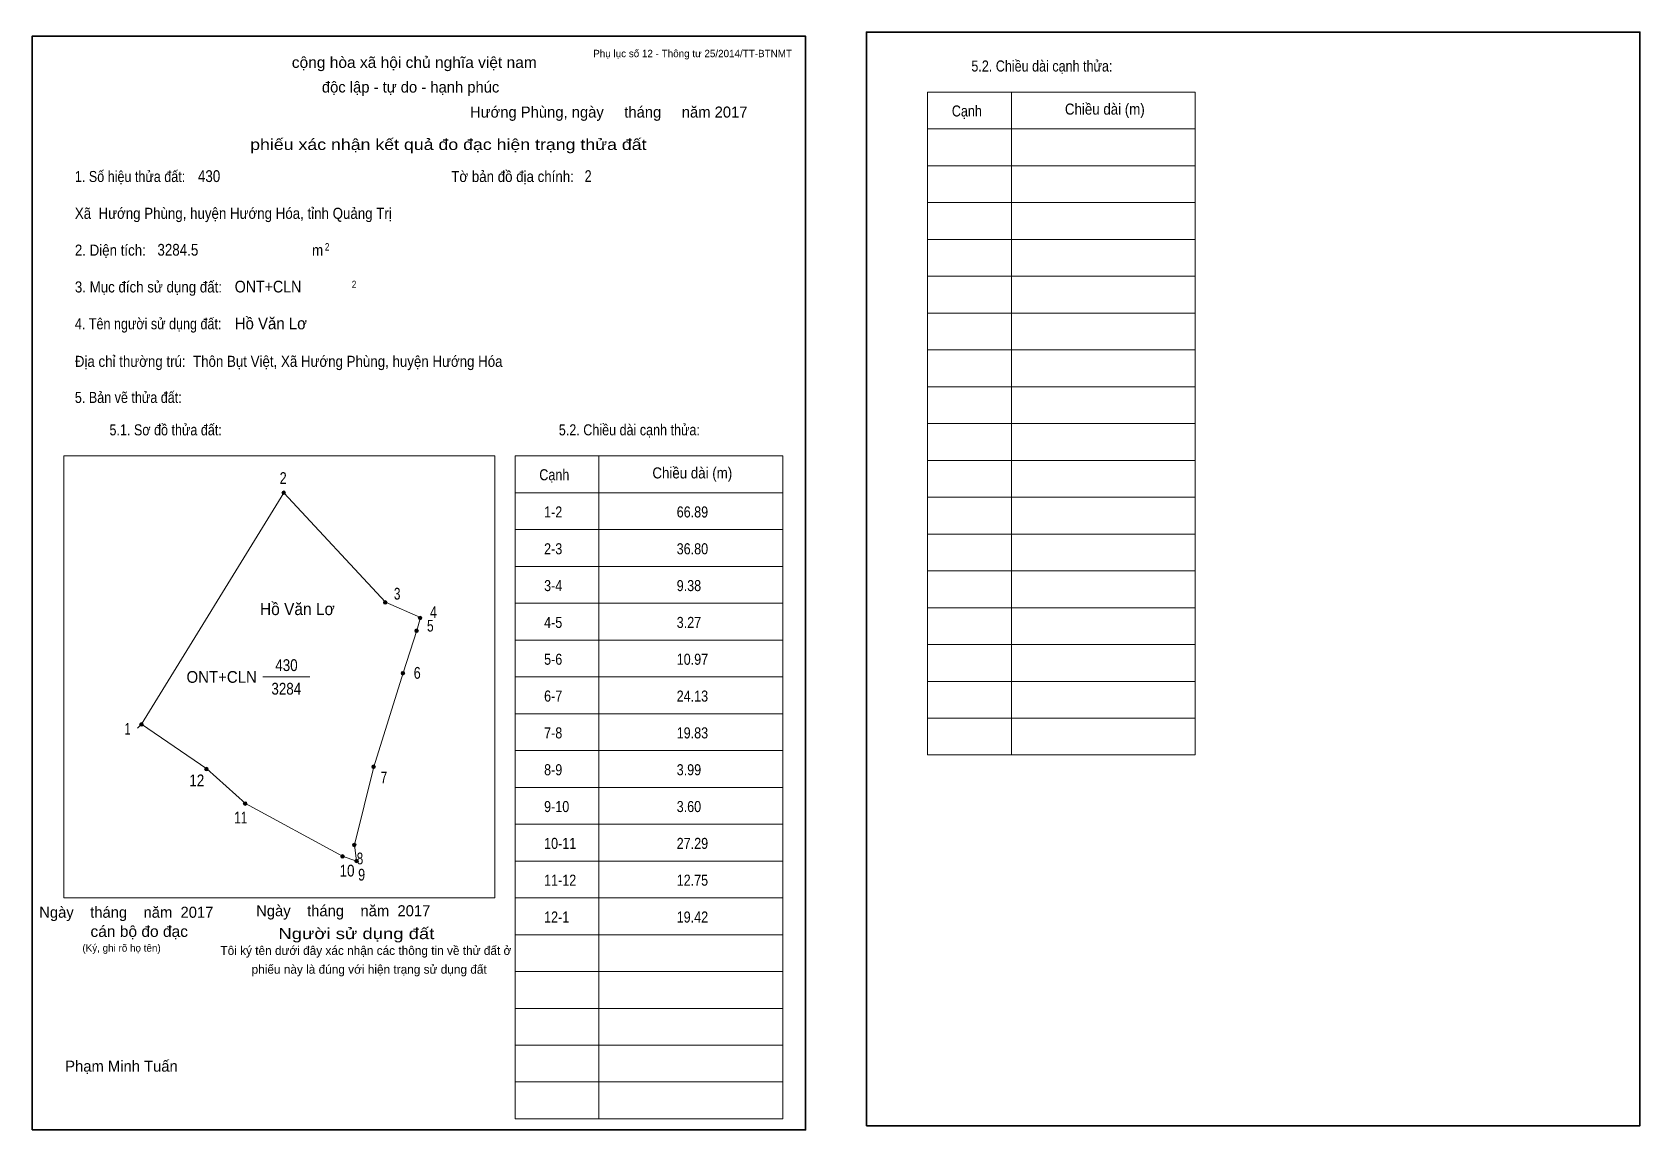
# Model space of a CAD drawing. Header units: centimetres. Extents: x 0 to 43.6, y 0 to 29.8.
import ezdxf
from ezdxf.enums import TextEntityAlignment as Align

# ---------------------------------------------------------------- set-up
doc = ezdxf.new("R2010")
doc.units = ezdxf.units.CM
doc.header["$LTSCALE"] = 0.12
for name, color, linetype in [('30', 7, 'Continuous'), ('34', 7, 'Continuous'), ('62', 7, 'Continuous')]:
    doc.layers.add(name, color=color, linetype=linetype)
for name, color, linetype, lineweight in [('32', 7, 'Continuous', 13), ('33', 7, 'Continuous', 13), ('61', 7, 'Continuous', 13), ('63', 7, 'Continuous', 13)]:
    doc.layers.add(name, color=color, linetype=linetype, lineweight=lineweight)

msp = doc.modelspace()

# ---------------------------------------------------------------- hatches: boundary and pattern name
at = {"layer": '32'}
for points in [[(6.8794, 17.3006, 1), (6.7794, 17.3006, 1)], [(9.6379, 14.3214, 1), (9.5379, 14.3214, 1)], [(10.4864, 13.5534, 1), (10.3864, 13.5534, 1)], [(10.5835, 13.901, 1), (10.4835, 13.901, 1)], [(10.1146, 12.4015, 1), (10.0146, 12.4015, 1)], [(3.0176, 11.0112, 1), (2.9176, 11.0112, 1)], [(4.783, 9.7975, 1), (4.683, 9.7975, 1)], [(9.3212, 9.8604, 1), (9.2212, 9.8604, 1)], [(5.8312, 8.8596, 1), (5.7312, 8.8596, 1)], [(8.4794, 7.4252, 1), (8.3794, 7.4252, 1)], [(8.796, 7.7364, 1), (8.696, 7.7364, 1)], [(8.8567, 7.3006, 1), (8.7567, 7.3006, 1)]]:
    msp.add_hatch(color=256, dxfattribs=at).paths.add_polyline_path(points)

# ---------------------------------------------------------------- linework, layer by layer
for centre in [(6.8294, 17.3006), (9.5879, 14.3214), (10.4364, 13.5534), (10.5335, 13.901), (10.0646, 12.4015), (2.9676, 11.0112), (4.733, 9.7975), (9.2712, 9.8604), (5.7812, 8.8596), (8.4294, 7.4252), (8.746, 7.7364), (8.8067, 7.3006)]:
    msp.add_circle(centre, 0.05, dxfattribs=at)
at = {"layer": '33'}
msp.add_line((6.26, 12.3), (7.54, 12.3), dxfattribs=at)
at = {"layer": '61'}
msp.add_line((2.97, 11.02), (2.86, 10.91), dxfattribs=at)
for points in [[(2.97, 11.02), (6.83, 17.3), (9.59, 14.33), (10.54, 13.91)], [(8.75, 7.74), (9.28, 9.86), (10.07, 12.41), (10.44, 13.56), (10.54, 13.91)], [(2.97, 11.02), (4.74, 9.8), (5.79, 8.86)], [(8.75, 7.74), (8.81, 7.3), (8.43, 7.43), (5.79, 8.86)]]:
    msp.add_lwpolyline(points, dxfattribs=at)
at = {"layer": '63'}
for p, q in [((24.31, 28.18), (31.58, 28.18)), ((24.31, 10.18), (24.31, 28.18)), ((26.59, 10.18), (26.59, 28.18)), ((31.58, 10.18), (31.58, 28.18)), ((24.31, 27.18), (31.58, 27.18)), ((24.31, 26.18), (31.58, 26.18)), ((24.31, 25.18), (31.58, 25.18)), ((24.31, 24.18), (31.58, 24.18)), ((24.31, 23.18), (31.58, 23.18)), ((24.31, 22.18), (31.58, 22.18)), ((24.31, 21.18), (31.58, 21.18)), ((24.31, 20.18), (31.58, 20.18)), ((24.31, 19.18), (31.58, 19.18)), ((0.86, 18.3), (12.56, 18.3)), ((0.86, 6.3), (0.86, 18.3)), ((12.56, 6.3), (12.56, 18.3)), ((13.11, 18.3), (20.38, 18.3)), ((13.11, 0.3), (13.11, 18.3)), ((15.39, 0.3), (15.39, 18.3)), ((20.38, 0.3), (20.38, 18.3)), ((24.31, 18.18), (31.58, 18.18)), ((13.11, 17.3), (20.38, 17.3)), ((24.31, 17.18), (31.58, 17.18)), ((13.11, 16.3), (20.38, 16.3)), ((24.31, 16.18), (31.58, 16.18)), ((13.11, 15.3), (20.38, 15.3)), ((24.31, 15.18), (31.58, 15.18)), ((13.11, 14.3), (20.38, 14.3)), ((24.31, 14.18), (31.58, 14.18)), ((13.11, 13.3), (20.38, 13.3)), ((24.31, 13.18), (31.58, 13.18)), ((13.11, 12.3), (20.38, 12.3)), ((24.31, 12.18), (31.58, 12.18)), ((24.31, 12.18), (31.58, 12.18)), ((13.11, 11.3), (20.38, 11.3)), ((24.31, 11.18), (31.58, 11.18)), ((13.11, 10.3), (20.38, 10.3)), ((24.31, 10.18), (31.58, 10.18)), ((13.11, 9.3), (20.38, 9.3)), ((13.11, 8.3), (20.38, 8.3)), ((13.11, 7.3), (20.38, 7.3)), ((0.86, 6.3), (12.56, 6.3)), ((13.11, 6.3), (20.38, 6.3)), ((13.11, 5.3), (20.38, 5.3)), ((13.11, 4.3), (20.38, 4.3)), ((13.11, 3.3), (20.38, 3.3)), ((13.11, 2.3), (20.38, 2.3)), ((13.11, 2.3), (20.38, 2.3)), ((13.11, 1.3), (20.38, 1.3)), ((13.11, 0.3), (20.38, 0.3))]:
    msp.add_line(p, q, dxfattribs=at)
at = {"layer": '63', "lineweight": 35}
for points in [[(0, 0), (0, 29.7), (21, 29.7), (21, 0)], [(22.65, 0.11), (22.65, 29.81), (43.65, 29.81), (43.65, 0.11)]]:
    msp.add_lwpolyline(points, close=True, dxfattribs=at)

# ---------------------------------------------------------------- texts
at = {"layer": '30', "width": 0.85}
for s, p in [('1-2', (13.9, 16.63)), ('66.89', (17.5, 16.63)), ('2-3', (13.9, 15.63)), ('36.80', (17.5, 15.63)), ('3-4', (13.9, 14.63)), ('9.38', (17.5, 14.63)), ('4-5', (13.9, 13.63)), ('3.27', (17.5, 13.63)), ('5-6', (13.9, 12.63)), ('10.97', (17.5, 12.63)), ('6-7', (13.9, 11.63)), ('24.13', (17.5, 11.63)), ('7-8', (13.9, 10.63)), ('19.83', (17.5, 10.63)), ('8-9', (13.9, 9.63)), ('3.99', (17.5, 9.63)), ('9-10', (13.9, 8.63)), ('3.60', (17.5, 8.63)), ('10-11', (13.9, 7.63)), ('27.29', (17.5, 7.63)), ('11-12', (13.9, 6.63)), ('12.75', (17.5, 6.63)), ('12-1', (13.9, 5.63)), ('19.42', (17.5, 5.63))]:
    msp.add_text(s, height=0.3, dxfattribs=at).set_placement(p)
at = {"layer": '32'}
for s, width, p in [('2', 0.8, (6.815, 17.54)), ('3', 0.75, (9.91, 14.4)), ('4', 0.8, (10.895, 13.9)), ('5', 0.75, (10.81, 13.53)), ('6', 0.8, (10.455, 12.25)), ('1', 0.65, (2.59, 10.73)), ('12', 0.85, (4.47, 9.33)), ('7', 0.75, (9.55, 9.41)), ('11', 0.75, (5.665, 8.32)), ('8', 0.75, (8.9, 7.21)), ('10', 0.85, (8.55, 6.88)), ('9', 0.8, (8.945, 6.77))]:
    msp.add_text(s, height=0.32, dxfattribs=dict(at, width=width)).set_placement(p, align=Align.CENTER)
at = {"layer": '33', "width": 0.85}
for s, p in [('430', (6.905, 12.46)), ('3284', (6.9, 11.82))]:
    msp.add_text(s, height=0.32, dxfattribs=at).set_placement(p, align=Align.CENTER)
at = {"layer": '33', "width": 0.95}
msp.add_text('ONT+CLN', height=0.32, dxfattribs=at).set_placement((6.1, 12.14), align=Align.RIGHT)
at = {"layer": '34'}
for s, width, p in [('430', 0.85, (4.5, 25.74)), ('2', 0.8, (15, 25.74)), ('3284.5', 0.85, (3.4, 23.74)), ('ONT+CLN ', 0.9, (5.5, 22.74)), ('Hồ Văn Lơ', 0.95, (5.5, 21.74))]:
    msp.add_text(s, height=0.32, dxfattribs=dict(at, width=width)).set_placement(p)
at = {"layer": '62', "width": 0.95}
msp.add_text('Hồ Văn Lơ', height=0.331, dxfattribs=at).set_placement((7.2, 13.98), align=Align.CENTER)
at = {"layer": '63'}
for s, height, p in [('Phụ lục số 12 - Thông tư 25/2014/TT-BTNMT', 0.2, (20.63, 29.13)), ('Ngày    tháng    năm  2017', 0.3, (10.81, 5.8)), ('Ngày    tháng    năm  2017', 0.3, (4.92, 5.76)), ('(Ký, ghi rõ họ tên)', 0.2, (3.49, 4.84))]:
    msp.add_text(s, height=height, dxfattribs=at).set_placement(p, align=Align.RIGHT)
at = {"layer": '63', "width": 1.05}
msp.add_text('cộng hòa xã hội chủ nghĩa việt nam', height=0.3, dxfattribs=at).set_placement((10.375, 28.84), align=Align.CENTER)
at = {"layer": '63'}
for s, height, width, p in [('5.2. Chiều dài cạnh thửa:', 0.3, 0.85, (25.5, 28.74)), ('Cạnh', 0.3, 0.85, (24.97, 27.52)), ('Chiều dài (m)', 0.3, 0.9, (28.04, 27.57)), ('1. Số hiệu thửa đất:', 0.3, 0.85, (1.16, 25.74)), ('Tờ bản đồ địa chính:', 0.3, 0.9, (11.38, 25.74)), ('Xã  Hướng Phùng, huyện Hướng Hóa, tỉnh Quảng Trị', 0.3, 0.9, (1.16, 24.74)), ('2. Diện tích:', 0.3, 0.9, (1.16, 23.74)), ('2', 0.2, 0.8, (7.95, 23.88)), ('m', 0.3, 0.9, (7.6, 23.74)), ('3. Mục đích sử dụng đất:', 0.3, 0.9, (1.16, 22.74)), ('2', 0.2, 0.8, (8.68, 22.86)), ('4. Tên người sử dụng đất:', 0.3, 0.85, (1.16, 21.74)), ('Địa chỉ thường trú:  Thôn Bụt Việt, Xã Hướng Phùng, huyện Hướng Hóa', 0.3, 0.9, (1.16, 20.72)), ('5. Bản vẽ thửa đất:', 0.3, 0.85, (1.16, 19.74)), ('5.1. Sơ đồ thửa đất:', 0.3, 0.85, (2.1, 18.86)), ('5.2. Chiều dài cạnh thửa:', 0.3, 0.85, (14.3, 18.86)), ('Cạnh', 0.3, 0.85, (13.77, 17.64)), ('Chiều dài (m)', 0.3, 0.9, (16.84, 17.69))]:
    msp.add_text(s, height=height, dxfattribs=dict(at, width=width)).set_placement(p)
for s, height, p in [('độc lập - tự do - hạnh phúc', 0.3, (10.275, 28.17)), ('Hướng Phùng, ngày     tháng     năm 2017', 0.3, (15.655, 27.49)), ('Tôi ký tên dưới đây xác nhận các thông tin về thử đất ở ', 0.24, (9.105, 4.75)), ('phiếu này là đúng với hiện trạng sử dụng đất', 0.24, (9.15, 4.24)), ('Phạm Minh Tuấn', 0.3, (2.425, 1.58))]:
    msp.add_text(s, height=height, dxfattribs=at).set_placement(p, align=Align.CENTER)
for s, width, p in [('phiếu xác nhận kết quả đo đạc hiện trạng thửa đất', 1.2, (16.68, 26.61)), ('cán bộ đo đạc', 1.05, (4.23, 5.24)), ('Người sử dụng đất', 1.25, (10.92, 5.18))]:
    msp.add_text(s, height=0.3, dxfattribs=dict(at, width=width)).set_placement(p, align=Align.RIGHT)

doc.saveas('drawing.dxf')
